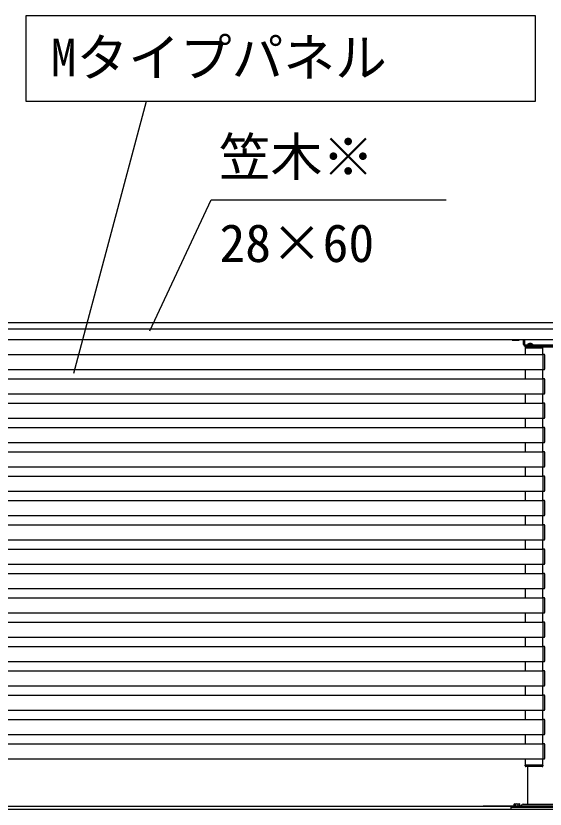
# Model space of a CAD drawing. Units: millimetres, scale not verified. Extents: x -4375 to 4375, y -6498 to 6472.
# Drawn here: x -879 to -9, y 802 to 2106 of the extents above; entities that cross this region are included whole.
import ezdxf
from ezdxf.enums import TextEntityAlignment as Align

# ---------------------------------------------------------------- set-up
doc = ezdxf.new("R2010")
doc.units = ezdxf.units.MM
doc.header["$LTSCALE"] = 30
doc.layers.add('0-3_YKK_A1', color=4, linetype='Continuous')
doc.layers.add('0-4_YKK_D', color=6, linetype='Continuous')
doc.styles.add('ＭＳ ゴシック', font='')
doc.styles.get('ＭＳ ゴシック').set_extended_font_data('MS Gothic')

msp = doc.modelspace()

# ---------------------------------------------------------------- linework, layer by layer
at = {"layer": '0-3_YKK_A1'}
for p, q in [((-1169.73, 1601.6), (1275.77, 1601.6)), ((-1169.73, 1591.1), (1275.77, 1591.1)), ((-1169.73, 1573.6), (1275.9, 1573.6)), ((-63, 1572.75), (-63, 1573.6)), ((-63, 1572.75), (-63, 1573.6)), ((-62.23, 1572.3), (-63, 1572.75)), ((-62.23, 1572.3), (-63, 1572.75)), ((-62.23, 1572.3), (-52.23, 1572.3)), ((-52.23, 1572.3), (-62.23, 1572.3)), ((-60.11, 1572.75), (-60.11, 1573.6)), ((-60.11, 1572.75), (-60.11, 1573.6)), ((-54.34, 1572.75), (-54.34, 1573.6)), ((-54.34, 1572.75), (-54.34, 1573.6)), ((-52.23, 1572.3), (-51.45, 1572.75)), ((-52.23, 1572.3), (-51.45, 1572.75)), ((-51.45, 1572.75), (-51.45, 1573.6)), ((-51.45, 1572.75), (-51.45, 1573.6)), ((-44.23, 1565.1), (-44.23, 1573.6)), ((-44.23, 1565.1), (-44.23, 1573.6)), ((-42.23, 1565.1), (-42.23, 1573.6)), ((-42.23, 1565.1), (-42.23, 1573.6)), ((-41.43, 1560.6), (-41.43, 1559.6)), ((-12.53, 1559.6), (-41.43, 1559.6)), ((26.77, 1564.1), (-41.23, 1564.1)), ((-41.23, 1564.1), (26.77, 1564.1)), ((-41.23, 1562.1), (26.77, 1562.1)), ((26.77, 1562.1), (-41.23, 1562.1)), ((-41.23, 1549.1), (-41.23, 1559.6)), ((-13.53, 1561.6), (-40.43, 1561.6)), ((-38.23, 1564.1), (-38.23, 1562.1)), ((-38.23, 1562.1), (-38.23, 1564.1)), ((-38.23, 1564.1), (-38.23, 1562.1)), ((-37.98, 1564.61), (-37.98, 1564.1)), ((-37.98, 1564.1), (-28.48, 1564.1)), ((-28.48, 1564.1), (-37.98, 1564.1)), ((-28.48, 1564.61), (-28.48, 1564.1)), ((-12.73, 1549.1), (-12.73, 1559.6)), ((-12.53, 1559.6), (-12.53, 1560.6)), ((-1234.73, 1549.1), (-12.23, 1549.1)), ((-12.23, 1524.4), (-12.23, 1548.8)), ((-9.73, 1548.31), (-9.73, 1524.89)), ((-1234.73, 1524.1), (-12.23, 1524.1)), ((-41.23, 1509.1), (-41.23, 1524.1)), ((-12.73, 1509.1), (-12.73, 1524.1)), ((-12.23, 1523.8), (-12.23, 1524.4)), ((-10.66, 1523.89), (-12.23, 1523.8)), ((-1234.73, 1509.1), (-12.23, 1509.1)), ((-12.23, 1484.4), (-12.23, 1508.8)), ((-9.73, 1508.31), (-9.73, 1484.89)), ((-1234.73, 1484.1), (-12.23, 1484.1)), ((-41.23, 1469.1), (-41.23, 1484.1)), ((-12.73, 1469.1), (-12.73, 1484.1)), ((-12.23, 1483.8), (-12.23, 1484.4)), ((-10.66, 1483.89), (-12.23, 1483.8)), ((-1234.73, 1469.1), (-12.23, 1469.1)), ((-12.23, 1444.4), (-12.23, 1468.8)), ((-9.73, 1468.31), (-9.73, 1444.89)), ((-1234.73, 1444.1), (-12.23, 1444.1)), ((-41.23, 1429.1), (-41.23, 1444.1)), ((-12.73, 1429.1), (-12.73, 1444.1)), ((-12.23, 1443.8), (-12.23, 1444.4)), ((-10.66, 1443.89), (-12.23, 1443.8)), ((-1234.73, 1429.1), (-12.23, 1429.1)), ((-12.23, 1404.4), (-12.23, 1428.8)), ((-9.73, 1428.31), (-9.73, 1404.89)), ((-1234.73, 1404.1), (-12.23, 1404.1)), ((-41.23, 1389.1), (-41.23, 1404.1)), ((-12.73, 1389.1), (-12.73, 1404.1)), ((-12.23, 1403.8), (-12.23, 1404.4)), ((-10.66, 1403.89), (-12.23, 1403.8)), ((-1234.73, 1389.1), (-12.23, 1389.1)), ((-12.23, 1364.4), (-12.23, 1388.8)), ((-9.73, 1388.31), (-9.73, 1364.89)), ((-1234.73, 1364.1), (-12.23, 1364.1)), ((-41.23, 1349.1), (-41.23, 1364.1)), ((-12.73, 1349.1), (-12.73, 1364.1)), ((-12.23, 1363.8), (-12.23, 1364.4)), ((-10.66, 1363.89), (-12.23, 1363.8)), ((-1234.73, 1349.1), (-12.23, 1349.1)), ((-12.23, 1324.4), (-12.23, 1348.8)), ((-9.73, 1348.31), (-9.73, 1324.89)), ((-1234.73, 1324.1), (-12.23, 1324.1)), ((-41.23, 1309.1), (-41.23, 1324.1)), ((-12.73, 1309.1), (-12.73, 1324.1)), ((-12.23, 1323.8), (-12.23, 1324.4)), ((-10.66, 1323.89), (-12.23, 1323.8)), ((-1234.73, 1309.1), (-12.23, 1309.1)), ((-12.23, 1284.4), (-12.23, 1308.8)), ((-9.73, 1308.31), (-9.73, 1284.89)), ((-1234.73, 1284.1), (-12.23, 1284.1)), ((-41.23, 1269.1), (-41.23, 1284.1)), ((-12.73, 1269.1), (-12.73, 1284.1)), ((-12.23, 1283.8), (-12.23, 1284.4)), ((-10.66, 1283.89), (-12.23, 1283.8)), ((-1234.73, 1269.1), (-12.23, 1269.1)), ((-12.23, 1244.4), (-12.23, 1268.8)), ((-9.73, 1268.31), (-9.73, 1244.89)), ((-1234.73, 1244.1), (-12.23, 1244.1)), ((-41.23, 1229.1), (-41.23, 1244.1)), ((-12.73, 1229.1), (-12.73, 1244.1)), ((-12.23, 1243.8), (-12.23, 1244.4)), ((-10.66, 1243.89), (-12.23, 1243.8)), ((-1234.73, 1229.1), (-12.23, 1229.1)), ((-12.23, 1204.4), (-12.23, 1228.8)), ((-9.73, 1228.31), (-9.73, 1204.89)), ((-1234.73, 1204.1), (-12.23, 1204.1)), ((-41.23, 1189.1), (-41.23, 1204.1)), ((-12.73, 1189.1), (-12.73, 1204.1)), ((-12.23, 1203.8), (-12.23, 1204.4)), ((-10.66, 1203.89), (-12.23, 1203.8)), ((-1234.73, 1189.1), (-12.23, 1189.1)), ((-12.23, 1164.4), (-12.23, 1188.8)), ((-9.73, 1188.31), (-9.73, 1164.89)), ((-1234.73, 1164.1), (-12.23, 1164.1)), ((-41.23, 1149.1), (-41.23, 1164.1)), ((-12.73, 1149.1), (-12.73, 1164.1)), ((-12.23, 1163.8), (-12.23, 1164.4)), ((-10.66, 1163.89), (-12.23, 1163.8)), ((-1234.73, 1149.1), (-12.23, 1149.1)), ((-12.23, 1124.4), (-12.23, 1148.8)), ((-9.73, 1148.31), (-9.73, 1124.89)), ((-1234.73, 1124.1), (-12.23, 1124.1)), ((-41.23, 1109.1), (-41.23, 1124.1)), ((-12.73, 1109.1), (-12.73, 1124.1)), ((-12.23, 1123.8), (-12.23, 1124.4)), ((-10.66, 1123.89), (-12.23, 1123.8)), ((-1234.73, 1109.1), (-12.23, 1109.1)), ((-12.23, 1084.4), (-12.23, 1108.8)), ((-9.73, 1108.31), (-9.73, 1084.89)), ((-1234.73, 1084.1), (-12.23, 1084.1)), ((-41.23, 1069.1), (-41.23, 1084.1)), ((-12.73, 1069.1), (-12.73, 1084.1)), ((-12.23, 1083.8), (-12.23, 1084.4)), ((-10.66, 1083.89), (-12.23, 1083.8)), ((-1234.73, 1069.1), (-12.23, 1069.1)), ((-12.23, 1044.4), (-12.23, 1068.8)), ((-9.73, 1068.31), (-9.73, 1044.89)), ((-1234.73, 1044.1), (-12.23, 1044.1)), ((-41.23, 1029.1), (-41.23, 1044.1)), ((-12.73, 1029.1), (-12.73, 1044.1)), ((-12.23, 1043.8), (-12.23, 1044.4)), ((-10.66, 1043.89), (-12.23, 1043.8)), ((-1234.73, 1029.1), (-12.23, 1029.1)), ((-12.23, 1004.4), (-12.23, 1028.8)), ((-9.73, 1028.31), (-9.73, 1004.89)), ((-1234.73, 1004.1), (-12.23, 1004.1)), ((-41.23, 989.1), (-41.23, 1004.1)), ((-12.73, 989.1), (-12.73, 1004.1)), ((-12.23, 1003.8), (-12.23, 1004.4)), ((-10.66, 1003.89), (-12.23, 1003.8)), ((-1234.73, 989.1), (-12.23, 989.1)), ((-12.23, 964.4), (-12.23, 988.8)), ((-9.73, 988.31), (-9.73, 964.89)), ((-1234.73, 964.1), (-12.23, 964.1)), ((-41.23, 949.1), (-41.23, 964.1)), ((-12.73, 949.1), (-12.73, 964.1)), ((-12.23, 963.8), (-12.23, 964.4)), ((-10.66, 963.89), (-12.23, 963.8)), ((-1234.73, 949.1), (-12.23, 949.1)), ((-12.23, 924.4), (-12.23, 948.8)), ((-9.73, 948.31), (-9.73, 924.89)), ((-1234.73, 924.1), (-12.23, 924.1)), ((-41.23, 909.1), (-41.23, 924.1)), ((-12.73, 909.1), (-12.73, 924.1)), ((-12.23, 923.8), (-12.23, 924.4)), ((-10.66, 923.89), (-12.23, 923.8)), ((-1234.73, 909.1), (-12.23, 909.1)), ((-12.23, 884.4), (-12.23, 908.8)), ((-9.73, 908.31), (-9.73, 884.89)), ((-1234.73, 884.1), (-12.23, 884.1)), ((-41.23, 873.58), (-41.23, 884.1)), ((-37.23, 884.1), (-37.23, 884.1)), ((-12.73, 873.58), (-12.73, 884.1)), ((-12.23, 883.8), (-12.23, 884.4)), ((-10.66, 883.89), (-12.23, 883.8)), ((-41.43, 872.6), (-41.43, 873.6)), ((-12.53, 873.6), (-41.43, 873.6)), ((-13.53, 871.6), (-40.43, 871.6)), ((-37.23, 809.6), (-37.23, 871.6)), ((-12.53, 873.6), (-12.53, 872.6)), ((-59.23, 810.1), (-59.84, 809.74)), ((-59.84, 806.6), (-59.84, 809.74)), ((-59.23, 810.1), (-51.23, 810.1)), ((-57.54, 806.6), (-57.54, 809.74)), ((-52.92, 806.6), (-52.92, 809.74)), ((-51.23, 810.1), (-50.61, 809.74)), ((-50.61, 806.6), (-50.61, 809.74)), ((-44.94, 809.6), (30.49, 809.6)), ((-1334.23, 806.6), (1314.77, 806.6)), ((-1334.23, 801.6), (1314.77, 801.6)), ((-1310.64, 806.6), (96.19, 806.6)), ((1296.19, 806.6), (-110.64, 806.6)), ((-64.73, 801.6), (-64.73, 804.8)), ((-64.73, 801.6), (-64.73, 804.8)), ((-64.73, 804.8), (50.27, 804.8)), ((-64.73, 801.6), (50.27, 801.6)), ((-59.93, 806.6), (-50.53, 806.6)), ((-59.93, 805.6), (-59.93, 806.6)), ((-57.73, 806.6), (-52.73, 806.6)), ((-50.53, 806.6), (-50.53, 805.6)), ((-48.14, 807.75), (-49.38, 805.6))]:
    msp.add_line(p, q, dxfattribs=at)
for points in [[(-38.23, 1562.1), (23.77, 1562.1), (23.77, 1561.6), (-38.23, 1561.6)], [(23.77, 1562.1), (-38.23, 1562.1), (-38.23, 1561.6), (23.77, 1561.6)], [(-49.23, 804.8), (-61.23, 804.8), (-61.23, 805.6), (-49.23, 805.6)]]:
    msp.add_lwpolyline(points, close=True, dxfattribs=at)
for points in [[(-37.98, 1564.61), (-28.48, 1564.61), (-28.48, 1564.1)], [(-28.48, 1564.61), (-37.98, 1564.61), (-37.98, 1564.1)], [(-12.23, 1548.8), (-12.23, 1549.4), (-10.66, 1549.3)], [(-12.23, 1508.8), (-12.23, 1509.4), (-10.66, 1509.3)], [(-12.23, 1468.8), (-12.23, 1469.4), (-10.66, 1469.3)], [(-12.23, 1428.8), (-12.23, 1429.4), (-10.66, 1429.3)], [(-12.23, 1388.8), (-12.23, 1389.4), (-10.66, 1389.3)], [(-12.23, 1348.8), (-12.23, 1349.4), (-10.66, 1349.3)], [(-12.23, 1308.8), (-12.23, 1309.4), (-10.66, 1309.3)], [(-12.23, 1268.8), (-12.23, 1269.4), (-10.66, 1269.3)], [(-12.23, 1228.8), (-12.23, 1229.4), (-10.66, 1229.3)], [(-12.23, 1188.8), (-12.23, 1189.4), (-10.66, 1189.3)], [(-12.23, 1148.8), (-12.23, 1149.4), (-10.66, 1149.3)], [(-12.23, 1108.8), (-12.23, 1109.4), (-10.66, 1109.3)], [(-12.23, 1068.8), (-12.23, 1069.4), (-10.66, 1069.3)], [(-12.23, 1028.8), (-12.23, 1029.4), (-10.66, 1029.3)], [(-12.23, 988.8), (-12.23, 989.4), (-10.66, 989.3)], [(-12.23, 948.8), (-12.23, 949.4), (-10.66, 949.3)], [(-12.23, 908.8), (-12.23, 909.4), (-10.66, 909.3)]]:
    msp.add_lwpolyline(points, dxfattribs=at)
for centre, radius, start, end in [((-61.56, 1574.86), 2.56, 235.61708, 304.38292), ((-61.56, 1574.86), 2.56, 235.61708, 304.38292), ((-57.23, 1581.85), 9.55, 252.41276, 287.58724), ((-57.23, 1581.85), 9.55, 252.41276, 287.58724), ((-52.9, 1574.86), 2.56, 235.61708, 304.38292), ((-52.9, 1574.86), 2.56, 235.61708, 304.38292), ((-41.23, 1565.1), 3, 180, 270), ((-41.23, 1565.1), 3, 180, 270), ((-41.23, 1565.1), 1, 180, 270), ((-41.23, 1565.1), 1, 180, 270), ((-33.23, 1561.33), 5.77, 34.65097, 145.34903), ((-33.23, 1561.33), 5.77, 34.65097, 145.34903), ((-40.43, 1560.6), 1, 90, 180), ((-13.53, 1560.6), 1, 0, 90), ((-10.73, 1548.31), 1, 0, 86.5), ((-10.73, 1524.89), 1, 273.5, 0), ((-10.73, 1508.31), 1, 0, 86.5), ((-10.73, 1484.89), 1, 273.5, 0), ((-10.73, 1468.31), 1, 0, 86.5), ((-10.73, 1444.89), 1, 273.5, 0), ((-10.73, 1428.31), 1, 0, 86.5), ((-10.73, 1404.89), 1, 273.5, 0), ((-10.73, 1388.31), 1, 0, 86.5), ((-10.73, 1364.89), 1, 273.5, 0), ((-10.73, 1348.31), 1, 0, 86.5), ((-10.73, 1324.89), 1, 273.5, 0), ((-10.73, 1308.31), 1, 0, 86.5), ((-10.73, 1284.89), 1, 273.5, 0), ((-10.73, 1268.31), 1, 0, 86.5), ((-10.73, 1244.89), 1, 273.5, 0), ((-10.73, 1228.31), 1, 0, 86.5), ((-10.73, 1204.89), 1, 273.5, 0), ((-10.73, 1188.31), 1, 0, 86.5), ((-10.73, 1164.89), 1, 273.5, 0), ((-10.73, 1148.31), 1, 0, 86.5), ((-10.73, 1124.89), 1, 273.5, 0), ((-10.73, 1108.31), 1, 0, 86.5), ((-10.73, 1084.89), 1, 273.5, 0), ((-10.73, 1068.31), 1, 0, 86.5), ((-10.73, 1044.89), 1, 273.5, 0), ((-10.73, 1028.31), 1, 0, 86.5), ((-10.73, 1004.89), 1, 273.5, 0), ((-10.73, 988.31), 1, 0, 86.5), ((-10.73, 964.89), 1, 273.5, 0), ((-10.73, 948.31), 1, 0, 86.5), ((-10.73, 924.89), 1, 273.5, 0), ((-10.73, 908.31), 1, 0, 86.5), ((-10.73, 884.89), 1, 273.5, 0), ((-40.43, 872.6), 1, 180, 270), ((-13.53, 872.6), 1, 270, 0), ((-58.69, 808.06), 2.04, 55.61575, 124.38425), ((-55.23, 802.46), 7.64, 72.41205, 107.58795), ((-51.76, 808.06), 2.04, 55.61575, 124.38425), ((-44.94, 805.9), 3.7, 90, 149.99999)]:
    msp.add_arc(centre, radius, start, end, dxfattribs=at)
at = {"layer": '0-4_YKK_D'}
msp.add_line((-783.75, 1518.02), (-663.93, 1965.19), dxfattribs=at)
msp.add_lwpolyline([(-862.61, 2105.56), (-862.61, 1965.19), (-24.74, 1965.19), (-24.74, 2105.56)], close=True, dxfattribs=at)
msp.add_lwpolyline([(-658.49, 1587.68), (-557.9, 1803.4), (-171.49, 1803.4)], dxfattribs=at)

# ---------------------------------------------------------------- texts
at = {"layer": '0-4_YKK_D', "style": 'ＭＳ ゴシック'}
for s, p in [('Mタイプパネル', (-821.45, 1987.23)), ('笠木※', (-545.1, 1823.9)), ('28×60', (-544.13, 1682.24))]:
    msp.add_text(s, height=62.32, dxfattribs=at).set_placement(p, align=Align.BOTTOM_LEFT)

doc.saveas('drawing.dxf')
